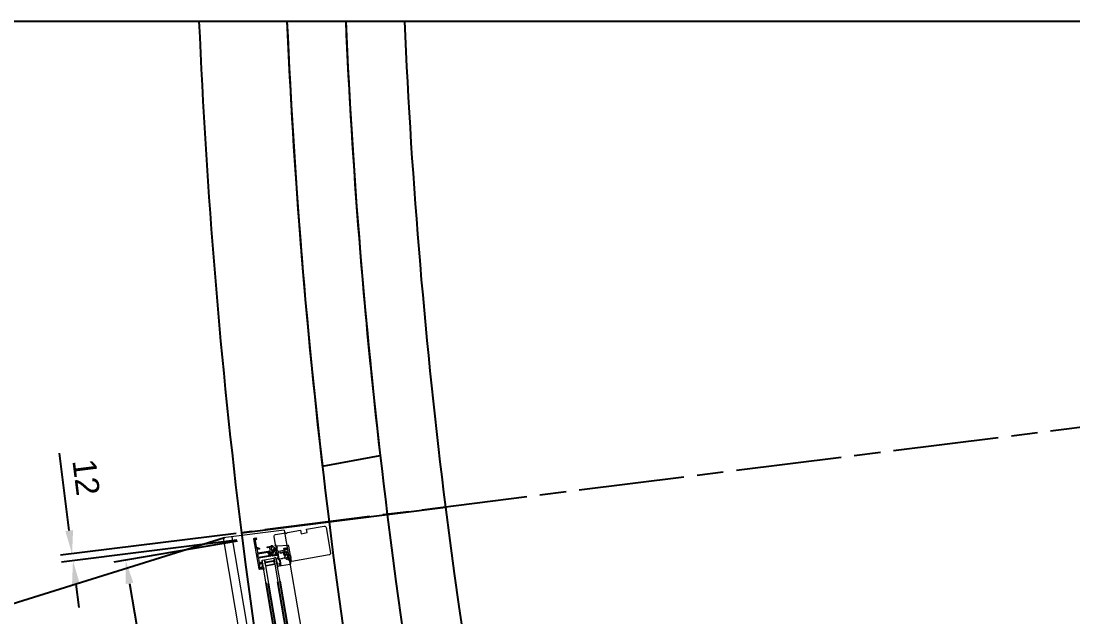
# Model space of a CAD drawing. Header units: inches. Extents: x 19267 to 40087, y 4081 to 15521.
# Drawn here: x 36010 to 37803, y 14506 to 15521 of the extents above; entities that cross this region are included whole.
import ezdxf

# ---------------------------------------------------------------- set-up
doc = ezdxf.new("R2010")
doc.units = ezdxf.units.IN
doc.header["$MEASUREMENT"] = 0
doc.linetypes.add('CENTERLINE', pattern=[30, 12, -1.5, 3, -1.5, 12])
doc.layers.get('DEFPOINTS').update_dxf_attribs({"color": 251})
doc.layers.add('1', color=7, linetype='Continuous', true_color=0xffffff)
doc.layers.add('NEW_LGF', color=7, linetype='Continuous', true_color=0xffffff)
doc.layers.add('20-TEXT', color=3, linetype='Continuous')
doc.layers.add('DWG', color=7, linetype='Continuous')
for name, color, linetype, lineweight in [('VELFAC_ALU', 4, 'Continuous', 0), ('VELFAC_COMPOSITE', 4, 'Continuous', 0), ('VELFAC_GASKET', 5, 'Continuous', 0), ('VELFAC_GLAZING', 5, 'Continuous', 0), ('VELFAC_GLAZING_BEAD', 5, 'Continuous', 0), ('VELFAC_WOOD', 2, 'Continuous', 0)]:
    doc.layers.add(name, color=color, linetype=linetype, lineweight=lineweight)
doc.layers.add('vport', color=6, linetype='Continuous', plot=False)
doc.styles.get("Standard").update_dxf_attribs({"font": 'arial.ttf'})
doc.dimstyles.new('20-TEXT', dxfattribs={"dimscale": 20, "dimtxt": 2, "dimasz": 2, "dimexe": 1, "dimexo": 1.5, "dimgap": 1, "dimtad": 1, "dimdec": 0, "dimzin": 0, "dimdsep": 46, "dimtxsty": 'Standard', "dimcen": 0.09, "dimadec": 4, "dimazin": 0, "dimtfac": 1, "dimtdec": 0, "dimtofl": 0, "dimtmove": 0, "dimatfit": 3, "dimfxl": 1, "dimtolj": 1, "dimtzin": 0, "dimarcsym": 0})

# ---------------------------------------------------------------- blocks, each defined once
blk = doc.blocks.new('*D35')
at = {"layer": '20-TEXT', "color": 0, "lineweight": -2, "transparency": 16777216}
for p, q in [((36357, 14640.8), (35329, 14321.1)), ((35359.9, 14288.9), (36446.9, 10793.2)), ((37467.7, 11068.7), (36439.6, 10749.1))]:
    blk.add_line(p, q, dxfattribs=at)
at = {"layer": '20-TEXT', "color": 0, "transparency": 16777216}
for points in [[(35366.3, 14290.9), (35353.6, 14286.9), (35348.1, 14327.1)], [(36453.2, 10795.2), (36440.5, 10791.2), (36458.7, 10755)]]:
    blk.add_solid(points, dxfattribs=at)
at = {"layer": 'DEFPOINTS', "color": 0, "transparency": 16777216}
for p in [(36385.6, 14649.7), (37496.3, 11077.6), (36458.7, 10755)]:
    blk.add_point(p, dxfattribs=at)
at = {"layer": '20-TEXT', "color": 0, "transparency": 16777216, "insert": (35942, 12553), "char_height": 40, "attachment_point": 5, "rotation": 287.272}
blk.add_mtext('\\A1;3741', dxfattribs=at)
blk = doc.blocks.new('*D36')
at = {"layer": '20-TEXT', "color": 0, "lineweight": -2, "transparency": 16777216}
for p, q in [((36378.3, 14635.3), (36168.4, 14599.5)), ((36194.8, 14563.4), (36336.3, 13735.1)), ((36533.3, 13728.2), (36323.3, 13692.3))]:
    blk.add_line(p, q, dxfattribs=at)
at = {"layer": '20-TEXT', "color": 0, "transparency": 16777216}
for points in [[(36201.4, 14564.5), (36188.2, 14562.3), (36188.1, 14602.8)], [(36342.9, 13736.2), (36329.8, 13734), (36343.1, 13695.7)]]:
    blk.add_solid(points, dxfattribs=at)
at = {"layer": 'DEFPOINTS', "color": 0, "transparency": 16777216}
for p in [(36407.9, 14640.4), (36562.9, 13733.2), (36343.1, 13695.7)]:
    blk.add_point(p, dxfattribs=at)
at = {"layer": '20-TEXT', "color": 0, "transparency": 16777216, "insert": (36305.4, 14156.1), "char_height": 40, "attachment_point": 5, "rotation": 279.6947}
blk.add_mtext('\\A1;924', dxfattribs=at)
blk = doc.blocks.new('*D47')
at = {"layer": '20-TEXT', "color": 0, "lineweight": -2, "transparency": 16777216}
for p, q in [((36092.1, 14653.3), (36075.6, 14785.4)), ((36376.6, 14648.6), (36077.2, 14611.2)), ((36378.1, 14636.7), (36078.7, 14599.3)), ((36103.5, 14562), (36108.4, 14522.4))]:
    blk.add_line(p, q, dxfattribs=at)
at = {"layer": '20-TEXT', "color": 0, "transparency": 16777216}
for points in [[(36098.7, 14654.2), (36085.5, 14652.5), (36097, 14613.6)], [(36110.1, 14562.9), (36096.9, 14561.2), (36098.5, 14601.7)]]:
    blk.add_solid(points, dxfattribs=at)
at = {"layer": 'DEFPOINTS', "color": 0, "transparency": 16777216}
for p in [(36406.4, 14652.3), (36407.9, 14640.4), (36097, 14613.6)]:
    blk.add_point(p, dxfattribs=at)
at = {"layer": '20-TEXT', "color": 0, "transparency": 16777216, "insert": (36121.1, 14744.2), "char_height": 40, "attachment_point": 5, "rotation": 277.1199}
blk.add_mtext('\\A1;12', dxfattribs=at)

msp = doc.modelspace()

# ---------------------------------------------------------------- hatches: boundary and pattern name
at = {"layer": 'VELFAC_COMPOSITE'}
h = msp.add_hatch(color=8, dxfattribs=at)
h.paths.add_polyline_path([(36439.3, 14610.3, -0.520567), (36437.6, 14612), (36437.7, 14612.4, 0.520567), (36437, 14613.1), (36435.2, 14612.8, -0.131652), (36435.1, 14612.8), (36434.7, 14613, -0.414214), (36434.5, 14613.3), (36434.8, 14614.2, -0.414214), (36435.2, 14614.4), (36435.4, 14614.3, 1.69614), (36435.7, 14615.3), (36435.6, 14615.4, -0.414214), (36435.4, 14615.7), (36435.7, 14616.6, -0.414214), (36436.1, 14616.8), (36436.5, 14616.6, -0.131652), (36436.6, 14616.5), (36437.7, 14615.2, 0.57735), (36438.6, 14615.3), (36439.2, 14617, -0.267949), (36440.7, 14618.3), (36441.7, 14618.4, 0.267949), (36441.9, 14618.6, -0.267949), (36442.1, 14618.8), (36445.6, 14619.4, -0.176327), (36446.3, 14619.3), (36448.3, 14618.1, 0.176327), (36449.7, 14617.9), (36457.7, 14619.3, 0.414214), (36458.1, 14619.9), (36457.7, 14622.3, -0.414214), (36458.1, 14622.9), (36461.6, 14623.5, -0.414214), (36462.2, 14623.1), (36462.4, 14621.5, -0.342001), (36461.9, 14620.4, -0.490311), (36461.6, 14620.5), (36461.4, 14621.4, 0.414214), (36460.8, 14621.8), (36459.9, 14621.7, 0.414214), (36459.5, 14621.1), (36460, 14617.9, 0.198912), (36460.4, 14617.2), (36461.8, 14616.2, 0.668179), (36462.3, 14616.5), (36462.2, 14617.2, -0.490311), (36462.4, 14617.4, -0.342001), (36463.3, 14616.6), (36463.6, 14615, -0.414214), (36463.1, 14614.4), (36460.1, 14613.9, -0.198912), (36459.4, 14614.1), (36458.6, 14614.6, -0.198912), (36458.5, 14614.7), (36458.5, 14614.9, -0.414214), (36458.7, 14615.2), (36459.6, 14615.3, 0.668179), (36459.7, 14615.9), (36458.8, 14616.5, -0.148291), (36458.5, 14617, 0.357756), (36457.9, 14617.3), (36455.4, 14616.8, 0.414214), (36455.2, 14616.5), (36455.3, 14615.6, -0.414214), (36455.1, 14615.3), (36452.9, 14614.9, -0.349216), (36452.5, 14615.1), (36452.1, 14616, 0.349216), (36451.8, 14616.2), (36445.3, 14615.1, 0.414214), (36444.5, 14613.9), (36444.6, 14613.2, 0.414214), (36445.2, 14612.8), (36446.6, 14613.1, -0.414214), (36447.2, 14612.7), (36447.2, 14612.4, -0.414214), (36446.6, 14611.6)])
h.paths.add_polyline_path([(36443.3, 14613.3), (36443.2, 14613.8, -0.414214), (36445, 14616.3), (36445.6, 14616.4, 1), (36445.4, 14617.8), (36441.3, 14617.1, 0.267949), (36440.2, 14616.1), (36439, 14612.9), (36438.9, 14612.5, 0.520567), (36439.7, 14611.6), (36442.5, 14612.1, 0.414214)], flags=16)

# ---------------------------------------------------------------- linework, layer by layer
at = {"color": 1, "linetype": 'CENTERLINE', "ltscale": 15}
msp.add_line((40087.1, 15113.7), (36385.6, 14649.7), dxfattribs=at)
at = {"color": 5, "ltscale": 30}
for centre, radius, start, end in [((47171, 16019), 10521.3, 187.2393, 207.04466), ((46759.8, 15930.1), 10202.2, 187.03408, 207.65321), ((46800.5, 15938.9), 10343.8, 187.05574, 207.5892), ((46940.6, 15972.8), 10637.6, 187.14521, 207.39895)]:
    msp.add_arc(centre, radius, start, end, dxfattribs=at)
at = {"layer": '1', "color": 2, "linetype": 'Continuous', "ltscale": 100}
msp.add_line((36523.7, 14763.1), (36622.2, 14781.3), dxfattribs=at)
at = {"layer": '1', "color": 4, "linetype": 'Continuous', "ltscale": 100}
msp.add_line((36385.6, 14649.7), (36733.6, 14693.1), dxfattribs=at)
at = {"layer": '1', "color": 2, "linetype": 'Continuous', "ltscale": 100}
for end in [186.62345, 187.14444]:
    msp.add_arc((46949.6, 15973.8), 10496, 182.47063, end, dxfattribs=at)
at = {"layer": 'DWG', "ltscale": 5}
for p, q in [((36556, 13813.2), (36428, 14564.3)), ((36560, 13813.8), (36431.9, 14563.3)), ((36575.8, 13816.5), (36447.7, 14566.1)), ((36579.7, 13817.2), (36451.6, 14566.8))]:
    msp.add_line(p, q, dxfattribs=at)
at = {"layer": 'NEW_LGF', "color": 4, "linetype": 'Continuous', "ltscale": 100}
for centre, radius, start, end in [((47129.8, 15980.1), 10826.2, 182.42863, 187.05862), ((46949.7, 15973.8), 10296.1, 182.51866, 187.1449), ((46949.7, 15973.8), 10296.1, 182.51866, 187.1449)]:
    msp.add_arc(centre, radius, start, end, dxfattribs=at)
at = {"layer": 'NEW_LGF', "color": 2, "linetype": 'Continuous', "ltscale": 100}
for centre, end in [((46949.6, 15973.8), 186.58663), ((46949.7, 15973.8), 187.14467)]:
    msp.add_arc(centre, 10396, 182.49441, end, dxfattribs=at)
at = {"layer": 'VELFAC_ALU', "ltscale": 15}
msp.add_line((36458.8, 14653.8), (36354.5, 14640.7), dxfattribs=at)
at = {"layer": 'VELFAC_ALU'}
for p, q in [((36458.8, 14653.8), (36615.1, 13738.7)), ((36354.5, 14640.7), (36512.3, 13716.5)), ((36369.4, 14642.6), (36527, 13719.7))]:
    msp.add_line(p, q, dxfattribs=at)
for points in [[(36432.7, 14609.2), (36415.4, 14606.1, 0.414214), (36414.9, 14605.6), (36416.1, 14599.2, 0.414214), (36416.6, 14598.8), (36418.3, 14599, -0.414214), (36418.7, 14598.8), (36418.9, 14597.6, -0.341999), (36418.3, 14596.5, -0.490314), (36418, 14596.7), (36417.9, 14597.5, 0.414214), (36417.6, 14597.7), (36416.4, 14597.4, 0.414214), (36415.9, 14596.9), (36417.3, 14589, 0.414214), (36417.9, 14588.6), (36419.2, 14588.8, 0.414214), (36419.3, 14589), (36419.2, 14589.9, -0.490314), (36419.4, 14590.1, -0.341999), (36420.3, 14589.3), (36420.5, 14588.1, -0.414214), (36420.3, 14587.7), (36417.1, 14587.2, -0.414214), (36416, 14588), (36407.1, 14639.2, -0.414214), (36407.9, 14640.4), (36410.4, 14640.8, -0.414214), (36410.9, 14640.4), (36411.2, 14638.9, -0.341999), (36410.6, 14637.8, -0.490314), (36410.4, 14638), (36410.1, 14639.5, 0.414214), (36409.8, 14639.7), (36408.8, 14639.5, 0.414214), (36408.6, 14639.3), (36411.5, 14622.7, 0.414214), (36411.7, 14622.6), (36412.8, 14622.8, 0.414214), (36412.9, 14623), (36412.7, 14624.5, -0.490314), (36412.9, 14624.7, -0.341999), (36413.8, 14623.9), (36413.9, 14623.5, 0.414214), (36414.5, 14623), (36415.6, 14623.2, -1), (36415.9, 14621.6), (36412.7, 14621, 0.414214), (36412.3, 14620.4), (36413.1, 14615.8, 0.414214), (36413.7, 14615.4), (36434.5, 14619, 0.414214), (36434.9, 14619.6), (36434.1, 14624.2, 0.414214), (36433.6, 14624.6), (36430.4, 14624.1, -1), (36430.1, 14625.7), (36435.1, 14626.6, -0.198912), (36435.2, 14626.6), (36437.1, 14625.2, -0.341999), (36437.5, 14624.1, -0.490314), (36437.2, 14624), (36436.1, 14624.7, 0.668179), (36435.8, 14624.5), (36436.7, 14619.6, 0.414214), (36436.9, 14619.4), (36441.8, 14620.3, 0.668179), (36441.9, 14620.6), (36440.8, 14621.4, -0.490314), (36440.8, 14621.8, -0.341999), (36442, 14621.8), (36444.5, 14620.1, -0.668179), (36444.2, 14619.2), (36439.6, 14618.4, 0.267949), (36438.8, 14617.7), (36437.9, 14615.4, -0.57735), (36437.6, 14615.3), (36436.3, 14616.9, 0.57735), (36435.8, 14616.8), (36434.3, 14612.7, 0.760346), (36434.8, 14612.3, -0.171785), (36434.9, 14612.4), (36436.5, 14612.4, 0.267949), (36436.7, 14612.5, -0.957292), (36437, 14612.3), (36435.7, 14609.5, -0.493145), (36435.4, 14609.5), (36434.7, 14610.1, -0.315299), (36434.7, 14610.3), (36434.7, 14610.4, 0.414214), (36434.6, 14610.6), (36433.7, 14611), (36433.1, 14609.5, -0.267949)], [(36413.7, 14613.7), (36430.5, 14616.6, -0.414214), (36430.7, 14616.4), (36431, 14614.9, 0.414214), (36431.3, 14614.7), (36431.5, 14614.7, 0.267949), (36431.7, 14614.9), (36432.4, 14616.8, -0.267949), (36432.6, 14617), (36433.8, 14617.2, -0.57735), (36434, 14616.9), (36432.3, 14612.2, -0.267949), (36432.2, 14612.1), (36431.8, 14612, 0.414214), (36431.6, 14611.7), (36431.7, 14610.7, -0.414214), (36431.6, 14610.5), (36414.8, 14607.6, -0.414214), (36414.6, 14607.7), (36413.6, 14613.5, -0.414214)]]:
    msp.add_lwpolyline(points, format="xyb", close=True, dxfattribs=at)
at = {"layer": 'VELFAC_COMPOSITE'}
for p, q in [((36435.7, 14616.6), (36435.4, 14615.7)), ((36436.5, 14616.6), (36436.1, 14616.8)), ((36437.7, 14615.2), (36436.6, 14616.5)), ((36439.2, 14617), (36438.6, 14615.3)), ((36439, 14612.9), (36440.2, 14616.1)), ((36441.7, 14618.4), (36440.7, 14618.3)), ((36441.3, 14617.1), (36445.4, 14617.8)), ((36445.6, 14619.4), (36442.1, 14618.8)), ((36445.6, 14616.4), (36445, 14616.3)), ((36445.3, 14615.1), (36451.8, 14616.2)), ((36448.3, 14618.1), (36446.3, 14619.3)), ((36457.7, 14619.3), (36449.7, 14617.9)), ((36452.1, 14616), (36452.5, 14615.1)), ((36455.3, 14615.6), (36455.2, 14616.5)), ((36455.4, 14616.8), (36457.9, 14617.3)), ((36457.7, 14622.3), (36458.1, 14619.9)), ((36461.6, 14623.5), (36458.1, 14622.9)), ((36458.8, 14616.5), (36459.7, 14615.9)), ((36460, 14617.9), (36459.5, 14621.1)), ((36459.9, 14621.7), (36460.8, 14621.8)), ((36461.8, 14616.2), (36460.4, 14617.2)), ((36461.4, 14621.4), (36461.6, 14620.5)), ((36462.4, 14621.5), (36462.2, 14623.1)), ((36462.2, 14617.2), (36462.3, 14616.5)), ((36463.6, 14615), (36463.3, 14616.6)), ((36434.8, 14614.2), (36434.5, 14613.3)), ((36434.7, 14613), (36435.1, 14612.8)), ((36435.4, 14614.3), (36435.2, 14614.4)), ((36435.2, 14612.8), (36437, 14613.1)), ((36435.6, 14615.4), (36435.7, 14615.3)), ((36437.7, 14612.4), (36437.6, 14612)), ((36438.9, 14612.5), (36439, 14612.9)), ((36439.3, 14610.3), (36446.6, 14611.6)), ((36442.5, 14612.1), (36439.7, 14611.6)), ((36443.2, 14613.8), (36443.3, 14613.3)), ((36444.6, 14613.2), (36444.5, 14613.9)), ((36446.6, 14613.1), (36445.2, 14612.8)), ((36447.2, 14612.4), (36447.2, 14612.7)), ((36452.9, 14614.9), (36455.1, 14615.3)), ((36458.5, 14614.9), (36458.5, 14614.7)), ((36458.6, 14614.6), (36459.4, 14614.1)), ((36459.6, 14615.3), (36458.7, 14615.2)), ((36460.1, 14613.9), (36463.1, 14614.4))]:
    msp.add_line(p, q, dxfattribs=at)
for centre, radius, start, end in [((36436, 14616.5), 0.3, 69.8261, 159.8261), ((36436.4, 14616.4), 0.3, 39.8261, 69.8261), ((36441, 14616.3), 2, 99.8261, 159.8261), ((36441.6, 14615.6), 1.5, 99.8261, 159.8261), ((36441.6, 14618.7), 0.3, 279.8261, 339.8261), ((36442.2, 14618.5), 0.3, 99.8261, 159.8261), ((36445.4, 14614.1), 2.2, 99.8261, 189.8261), ((36445.5, 14617.1), 0.7, 279.8261, 99.8261), ((36445.8, 14618.4), 1, 59.8261, 99.8261), ((36449.3, 14619.8), 2, 239.8261, 279.8261), ((36451.8, 14615.9), 0.3, 22.8261, 99.8261), ((36455.5, 14616.5), 0.3, 99.8261, 189.8261), ((36458.2, 14622.4), 0.5, 99.8261, 189.8261), ((36457.7, 14619.8), 0.5, 279.8261, 9.8261), ((36458, 14616.8), 0.5, 21.0862, 99.8261), ((36459.4, 14617.3), 1, 201.0862, 234.8261), ((36459.9, 14621.2), 0.5, 99.8261, 189.8261), ((36461, 14618), 1, 189.8261, 234.8261), ((36460.9, 14621.3), 0.5, 9.8261, 99.8261), ((36461.7, 14623), 0.5, 9.8261, 99.8261), ((36461.8, 14620.6), 0.2, 189.8261, 294.3031), ((36461.9, 14622.4), 0.5, 9.8598, 99.8598), ((36462, 14616.5), 0.3, 234.8261, 9.8261), ((36461.4, 14621.3), 1, 294.3031, 9.8261), ((36462.4, 14617.2), 0.2, 85.3492, 189.8261), ((36462.3, 14616.4), 1, 9.8261, 85.3492), ((36434.8, 14613.2), 0.3, 159.8261, 249.8261), ((36435.1, 14614.1), 0.3, 69.8261, 159.8261), ((36435.2, 14613.1), 0.3, 249.8261, 279.8261), ((36435.7, 14615.6), 0.3, 159.8261, 249.8261), ((36435.8, 14614.7), 0.6, 220.8711, 98.7811), ((36437.1, 14612.5), 0.6, 349.8261, 99.8261), ((36439.1, 14611.8), 1.5, 169.8261, 279.8261), ((36438.1, 14615.5), 0.5, 219.8261, 339.8261), ((36439.6, 14612.3), 0.7, 169.8261, 279.8261), ((36442.3, 14613.1), 1, 279.8261, 9.8261), ((36445.4, 14614.1), 1, 99.8261, 189.8261), ((36445.1, 14613.3), 0.5, 189.8261, 279.8261), ((36446.7, 14612.6), 0.5, 9.8261, 99.8261), ((36446.5, 14612.3), 0.75, 279.8261, 9.8261), ((36452.8, 14615.2), 0.3, 202.8261, 279.8261), ((36455, 14615.6), 0.3, 279.8261, 9.8261), ((36458.7, 14615), 0.2, 99.8261, 189.8261), ((36458.7, 14614.8), 0.2, 189.8261, 234.8261), ((36459.9, 14614.9), 1, 234.8261, 279.8261), ((36459.5, 14615.6), 0.3, 279.8261, 54.8261), ((36463.1, 14614.9), 0.5, 279.8261, 9.8261)]:
    msp.add_arc(centre, radius, start, end, dxfattribs=at)
at = {"layer": 'VELFAC_GASKET'}
for p, q in [((36436.1, 14626.9), (36436.1, 14626.9)), ((36436.1, 14626.5), (36438, 14625.5)), ((36438.1, 14627.2), (36436.3, 14627.1)), ((36438.1, 14624.9), (36436.5, 14622.7)), ((36436.8, 14621.3), (36438.4, 14620.1)), ((36439.9, 14626.3), (36438.1, 14627.2)), ((36439.8, 14620.4), (36441.4, 14622.6)), ((36445, 14621.6), (36440, 14625.7)), ((36441.4, 14622.6), (36445.5, 14619.4)), ((36442.8, 14628.8), (36444.3, 14627.4)), ((36444.9, 14627.8), (36443.1, 14629.3)), ((36445.2, 14626.6), (36443.4, 14628)), ((36418.9, 14597.2), (36418.7, 14598.7)), ((36419.5, 14599.4), (36420.9, 14598.9)), ((36419.9, 14599.3), (36420.3, 14597)), ((36445.2, 14603.7), (36446, 14599.4)), ((36446.4, 14606.3), (36445.3, 14604.1)), ((36446.2, 14599), (36447.8, 14597.9)), ((36450.2, 14604), (36447.7, 14606.4)), ((36451.7, 14598.3), (36450.5, 14603.7)), ((36462, 14604.7), (36461.6, 14606.5)), ((36462, 14607.1), (36463.5, 14607.4)), ((36464, 14604.5), (36462.5, 14604.3)), ((36463.5, 14607.4), (36464.8, 14607.6)), ((36465.1, 14604.7), (36464, 14604.5)), ((36464.4, 14610), (36464.2, 14611)), ((36465.9, 14610.7), (36464.4, 14610)), ((36465.9, 14610.7), (36464.4, 14610)), ((36465.5, 14603.5), (36465.4, 14604.2)), ((36467.8, 14603.4), (36465.7, 14603.4)), ((36466.3, 14609.9), (36465.9, 14609.7)), ((36466.3, 14609.9), (36465.9, 14609.7)), ((36466, 14608.6), (36466.5, 14605.7)), ((36466, 14608.6), (36466.5, 14605.7)), ((36467.1, 14610.4), (36466.3, 14609.9)), ((36467.1, 14610.4), (36466.3, 14609.9)), ((36466.5, 14605.7), (36467.3, 14605.6)), ((36466.5, 14605.7), (36467.3, 14605.6)), ((36466.8, 14608.8), (36467.5, 14610)), ((36466.8, 14608.8), (36467.5, 14610)), ((36467.8, 14606.1), (36467.1, 14606.4)), ((36467.8, 14606.1), (36467.1, 14606.4)), ((36467.3, 14605.6), (36467.6, 14605.6)), ((36467.3, 14605.6), (36467.6, 14605.6)), ((36468.2, 14606.6), (36468.6, 14606.4)), ((36469.3, 14610.9), (36470, 14607.1)), ((36417.2, 14590.3), (36416.3, 14595.6)), ((36416.7, 14596.2), (36418.4, 14596.5)), ((36419.5, 14590.2), (36417.8, 14589.9)), ((36420.5, 14587.9), (36420.2, 14589.7)), ((36420.9, 14597.1), (36420.3, 14597)), ((36420.3, 14597), (36421, 14592.7)), ((36420.6, 14596.8), (36420.9, 14596.9)), ((36421.5, 14595.6), (36420.6, 14596.1)), ((36421.2, 14592.2), (36421.8, 14592)), ((36421.9, 14597.7), (36422.2, 14596.1)), ((36423.1, 14590.8), (36423.7, 14587.2)), ((36451.1, 14594.9), (36450.5, 14597)), ((36450.9, 14597.6), (36451.2, 14597.6)), ((36451.7, 14593.5), (36452.9, 14593.9)), ((36452.8, 14594.9), (36451.8, 14594.6)), ((36453.1, 14594.6), (36453.1, 14594.8))]:
    msp.add_line(p, q, dxfattribs=at)
msp.add_circle((36449.4, 14595.5), 0.196, dxfattribs=at)
for centre, radius, start, end in [((36436.3, 14626.8), 0.3, 144.8261, 234.8261), ((36436.3, 14626.8), 0.3, 94.8261, 144.8261), ((36437.3, 14622.1), 1, 144.8261, 234.8261), ((36439, 14620.9), 1, 234.8261, 324.8261), ((36443, 14629), 0.3, 51.523, 231.523), ((36443.2, 14628.4), 0.3, 51.5567, 231.5567), ((36441.3, 14623.4), 4.5, 337.7996, 47.523), ((36442, 14623.3), 5, 335.7954, 52.2914), ((36445.2, 14621.9), 0.3, 231.523, 337.7996), ((36437.4, 14625.3), 10, 323.672, 335.7954), ((36419.3, 14598.8), 0.6, 69.8261, 189.8261), ((36420.4, 14597.5), 1.5, 9.8261, 69.8261), ((36445.7, 14603.8), 0.5, 151.7937, 189.8261), ((36446.7, 14599.6), 0.799, 199.1846, 230.9777), ((36447.1, 14605.5), 1.05, 59.5692, 132.9928), ((36450, 14603.6), 0.5, 12.8038, 59.2656), ((36451.2, 14598.1), 0.5, 271.0198, 12.8038), ((36462.1, 14606.6), 0.5, 99.8261, 189.8261), ((36462.5, 14604.8), 0.5, 189.8261, 279.8261), ((36464.6, 14611), 0.375, 138.8455, 190.042), ((36466.9, 14608.8), 3.54, 60.3938, 135.3295), ((36457.8, 14607.2), 7.16, 4.8321, 22.9331), ((36464.8, 14607.8), 0.2, 279.8261, 6.5362), ((36465.2, 14604.4), 0.327, 311.2273, 102.193), ((36465.4, 14608.7), 4.59, 269.7785, 296.9074), ((36465.4, 14608.7), 4.59, 269.7785, 296.9074), ((36465.7, 14603.6), 0.167, 189.8261, 269.6847), ((36466, 14609.4), 0.3, 120.5181, 201.9113), ((36466, 14609.4), 0.3, 120.5181, 201.9113), ((36459.6, 14606.8), 6.64, 15.434, 21.9113), ((36459.6, 14606.8), 6.64, 15.434, 21.9113), ((36466.1, 14610.3), 0.462, 296.6922, 118.4826), ((36466.1, 14610.3), 0.462, 296.6922, 118.4826), ((36468, 14607.7), 1.59, 137.0964, 237.6886), ((36468, 14607.7), 1.59, 137.0964, 237.6886), ((36467.3, 14610.2), 0.3, 319.3401, 119.8261), ((36467.3, 14610.2), 0.3, 319.3401, 119.8261), ((36467.3, 14605.1), 0.5, 296.9074, 84.8261), ((36467.3, 14605.1), 0.5, 296.9074, 84.8261), ((36467.7, 14605.9), 0.3, 264.8261, 69.1095), ((36467.7, 14605.9), 0.3, 264.8261, 69.1095), ((36467.8, 14605), 1.6, 269.6847, 60.3049), ((36467.3, 14610.2), 2.14, 20.2532, 53.423), ((36468.9, 14607.5), 1.16, 253.0468, 338.6143), ((36416.8, 14595.7), 0.5, 99.8261, 189.8261), ((36417.7, 14590.4), 0.5, 189.8261, 279.8261), ((36418.3, 14597.1), 0.6, 279.8261, 7.1021), ((36419.6, 14589.6), 0.6, 9.8261, 99.8261), ((36418.2, 14592.8), 3.2, 302.6022, 348.3371), ((36420.8, 14596.4), 0.382, 109.7881, 238.7223), ((36420.7, 14587.9), 0.2, 189.8261, 281.6959), ((36420.4, 14581), 6.73, 63.8241, 86.7954), ((36420.9, 14597), 0.1, 294.8261, 99.8261), ((36422, 14592.9), 1, 189.8261, 219.3352), ((36421.7, 14596), 0.5, 243.7603, 9.8261), ((36421, 14589.9), 2.22, 22.2449, 68.7444), ((36423.5, 14587.2), 0.2, 228.9237, 9.8261), ((36448.5, 14592.1), 1.29, 166.5521, 196.6664), ((36421, 14598.7), 27, 346.4918, 357.3973), ((36447.5, 14591.8), 0.235, 196.6919, 299.5683), ((36456.8, 14577), 17.2, 107.2234, 122.1176), ((36447.5, 14597.5), 0.5, 357.3973, 55.7088), ((36450.9, 14597.1), 0.5, 91.0198, 196.3123), ((36451.6, 14595.1), 0.535, 205.1477, 298.1283), ((36452.9, 14594.7), 0.221, 26.8377, 117.9018), ((36452.6, 14594.4), 0.562, 304.6926, 29.2336)]:
    msp.add_arc(centre, radius, start, end, dxfattribs=at)
at = {"layer": 'VELFAC_GLAZING', "linetype": 'Continuous'}
for p, q in [((36421, 14603.1), (36424.9, 14603.7)), ((36428, 14562.7), (36421, 14603.1)), ((36424.9, 14603.6), (36440.7, 14606.4)), ((36424.9, 14603.7), (36431.9, 14563.3)), ((36425.9, 14597.9), (36424.9, 14603.6)), ((36426.2, 14598), (36425.9, 14597.9)), ((36426.2, 14598), (36427.3, 14599.6)), ((36427.3, 14599.6), (36426.2, 14598)), ((36427.1, 14592.9), (36426.2, 14598)), ((36426.6, 14597.9), (36427.6, 14599.2)), ((36427.3, 14599.6), (36439.8, 14601.8)), ((36439.8, 14601.8), (36427.3, 14599.6)), ((36427.6, 14599.2), (36439.7, 14601.3)), ((36439.7, 14601.3), (36441, 14600.4)), ((36439.8, 14601.8), (36441.4, 14600.6)), ((36441.4, 14600.6), (36439.8, 14601.8)), ((36444.6, 14607.2), (36440.7, 14606.5)), ((36440.7, 14606.5), (36447.7, 14566.1)), ((36440.7, 14606.4), (36441.7, 14600.7)), ((36441, 14600.4), (36441.8, 14595.8)), ((36441.7, 14600.7), (36441.4, 14600.6)), ((36441.4, 14600.6), (36442.3, 14595.5)), ((36451.6, 14566.8), (36444.6, 14607.2)), ((36427.4, 14593.3), (36426.6, 14597.9)), ((36442.3, 14595.5), (36427.1, 14592.9)), ((36441.8, 14595.8), (36427.4, 14593.3))]:
    msp.add_line(p, q, dxfattribs=at)
at = {"layer": 'VELFAC_GLAZING_BEAD'}
for p, q in [((36457.1, 14616.2), (36457.6, 14613)), ((36458.6, 14615.9), (36458.5, 14616.4)), ((36459.1, 14613.2), (36458.6, 14615.9)), ((36444.9, 14614.3), (36444.9, 14614)), ((36448.2, 14615.6), (36445.3, 14614.9)), ((36446.1, 14613.2), (36446.6, 14613.3)), ((36447.2, 14612.9), (36448.6, 14604.8)), ((36450.1, 14605.1), (36448.2, 14615.6)), ((36453.3, 14605.1), (36450.6, 14604.6)), ((36451.5, 14602.8), (36452.5, 14596.7)), ((36454.9, 14605.4), (36453.3, 14605.1)), ((36455.6, 14605.5), (36454.9, 14605.4)), ((36458.3, 14606.2), (36455.7, 14605.7)), ((36459, 14606.1), (36458.5, 14606)), ((36459.3, 14607.4), (36459.4, 14606.7)), ((36461.3, 14613.1), (36459.7, 14612.8)), ((36459.9, 14611.3), (36461.1, 14611.5)), ((36461.7, 14611.1), (36461.7, 14610.8)), ((36462.7, 14614.3), (36462.2, 14614.3)), ((36463.6, 14612), (36463.2, 14613.9)), ((36464.7, 14608.2), (36464.2, 14611.2)), ((36465.6, 14603.2), (36464.7, 14608.2)), ((36468.1, 14603.1), (36466.2, 14602.8)), ((36470.1, 14597.9), (36469.3, 14602.3)), ((36450.4, 14597.2), (36450.8, 14595.8)), ((36452, 14596.4), (36450.9, 14597.5)), ((36452.5, 14594.8), (36453.3, 14595)), ((36453.5, 14594.8), (36453.5, 14594.1)), ((36454.1, 14593.6), (36468.8, 14596.1))]:
    msp.add_line(p, q, dxfattribs=at)
for centre, radius, start, end in [((36457.8, 14616.3), 0.751, 9.8261, 186.9357), ((36445.4, 14614.4), 0.5, 105.8261, 189.8261), ((36445.9, 14614.2), 1, 189.8261, 279.8261), ((36446.7, 14612.8), 0.5, 9.8261, 99.8261), ((36450.5, 14605.1), 2, 189.8261, 279.8261), ((36450.5, 14605.1), 0.5, 189.8261, 279.8261), ((36451, 14602.7), 0.5, 9.8261, 99.8261), ((36455.8, 14605.5), 0.2, 99.8261, 189.8261), ((36459.6, 14613.3), 2, 189.8261, 279.8261), ((36458.3, 14606), 0.2, 9.8261, 99.8261), ((36458.9, 14606.6), 0.5, 279.8261, 9.8261), ((36459.6, 14613.3), 0.5, 189.8261, 279.8261), ((36461.8, 14607.8), 2.5, 99.8261, 189.8261), ((36461.2, 14611), 0.5, 9.8261, 99.8261), ((36461.3, 14613.6), 0.5, 279.8261, 9.8261), ((36461.2, 14610.7), 0.5, 279.8261, 9.8261), ((36462.2, 14613.8), 0.5, 99.8261, 189.8261), ((36462.7, 14613.8), 0.5, 9.8261, 99.8261), ((36464.1, 14612), 0.5, 189.8261, 249.8261), ((36463.7, 14611.1), 0.5, 9.8261, 69.8261), ((36466.1, 14603.3), 0.5, 189.8261, 279.8261), ((36468.3, 14602.1), 1, 9.8261, 99.8261), ((36450.7, 14597.2), 0.3, 45.9597, 197.8261), ((36452.3, 14596.3), 1.5, 197.8261, 279.8261), ((36452.2, 14596.6), 0.3, 225.9597, 9.8261), ((36453.3, 14594.8), 0.2, 359.8261, 99.8261), ((36454, 14594.1), 0.5, 179.8261, 279.8261), ((36468.6, 14597.6), 1.5, 279.8261, 9.8261)]:
    msp.add_arc(centre, radius, start, end, dxfattribs=at)
at = {"layer": 'VELFAC_WOOD'}
msp.add_lwpolyline([(36487.3, 14648), (36497.6, 14649.8), (36496.6, 14655.7), (36526.6, 14660.9, -0.414214), (36530.1, 14658.5), (36537.6, 14615.1, -0.414214), (36535.2, 14611.7), (36471.6, 14600.7), (36471, 14601.1), (36466.6, 14626.8, 0.387874), (36465, 14628.1), (36447.1, 14626.6, -0.387874), (36443.9, 14629.1), (36441.4, 14643.1, -0.414214), (36443.9, 14646.6), (36461.1, 14649.6), (36462.8, 14648.4), (36464.1, 14650.1), (36486.2, 14653.9)], format="xyb", close=True, dxfattribs=at)
at = {"layer": 'vport', "ltscale": 5}
msp.add_lwpolyline([(33526.3, 15521.3), (40087.1, 15521.3), (40087.1, 10040.9), (33526.3, 10040.9)], close=True, dxfattribs=at)

# ---------------------------------------------------------------- dimensions: what is measured, and where the dimension line sits
at = {"layer": '20-TEXT'}
for p1, p2, distance, picture, middle in [((36407.9, 14640.4), (36406.4, 14652.3), 311.8, '*D47', (36121.1, 14744.2)), ((36385.6, 14649.7), (37496.3, 11077.6), -1086.6, '*D35', (35942, 12553))]:
    dim = msp.add_aligned_dim(p1=p1, p2=p2, distance=distance, dimstyle='20-TEXT', dxfattribs=at)
    dim.commit()
    dim.dimension.update_dxf_attribs({"geometry": picture, "text_midpoint": middle})
dim = msp.add_aligned_dim(p1=(36407.9, 14640.4), p2=(36562.9, 13733.2), distance=-223, text='924', dimstyle='20-TEXT', dxfattribs=at)
dim.commit()
dim.dimension.update_dxf_attribs({"geometry": '*D36', "text_midpoint": (36305.4, 14156.1)})

doc.saveas('drawing.dxf')
